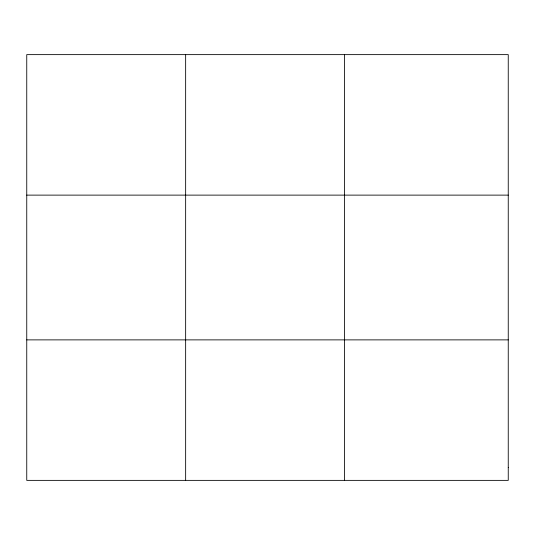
<?xml version="1.0" encoding="UTF-8"?>
<svg xmlns="http://www.w3.org/2000/svg" width="535" height="535" viewBox="0 0 535 535"><rect width="100%" height="100%" fill="white"/><g stroke="black" fill="none" stroke-linecap="round" stroke-linejoin="round"><path stroke-width="0.8" d="M185.645 480.37L185.645 54.63M344.54 480.37L344.54 54.63M26.75 195.121L508.25 195.121M26.75 339.879L508.25 339.879M508.25 467.597L508.25 480.37L26.75 480.37L26.75 54.63L508.25 54.63L508.25 467.597"/></g></svg>
